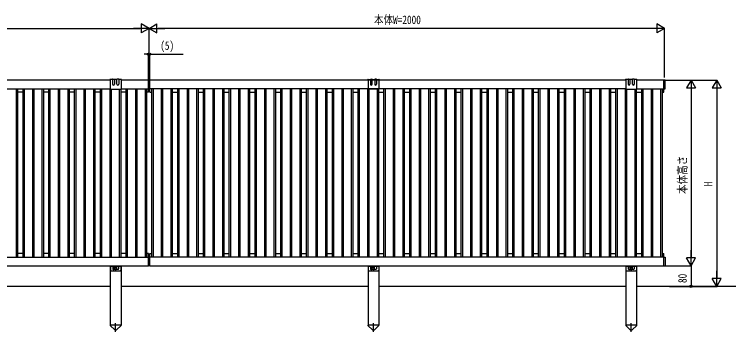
# Model space of a CAD drawing. Units: millimetres, scale not verified. Extents: x -4205 to 4205, y -2970 to 2970.
# Drawn here: x 5 to 2776, y -306 to 924 of the extents above; entities that cross this region are included whole.
import ezdxf
from ezdxf.enums import TextEntityAlignment as Align

# ---------------------------------------------------------------- set-up
doc = ezdxf.new("R2010")
doc.units = ezdxf.units.MM
doc.header["$LTSCALE"] = 10
doc.layers.add('0-3_YKK_A1', color=4, linetype='Continuous')
doc.layers.add('0-4_YKK_D', color=6, linetype='Continuous')
doc.styles.add('ＭＳ ゴシック', font='')
doc.styles.get('ＭＳ ゴシック').set_extended_font_data('MS Gothic')

msp = doc.modelspace()

# ---------------------------------------------------------------- linework, layer by layer
at = {"layer": '0-3_YKK_A1'}
for p, q in [((377, 669.22), (-1322, 669.22)), ((377, 669.63), (375.04, 669.61)), ((386, 671.2), (377, 671.2)), ((377, 669.63), (377, 633.84)), ((386, 671.2), (386, 652.78)), ((387, 672.2), (392, 672.2)), ((393, 671.2), (393, 652.78)), ((403, 671.2), (393, 671.2)), ((403, 652.78), (403, 671.2)), ((409, 672.2), (404, 672.2)), ((410, 671.2), (410, 652.78)), ((419, 671.2), (410, 671.2)), ((419, 669.7), (419, 633.84)), ((420.94, 669.69), (419, 669.69)), ((525, 669.22), (419, 669.22)), ((525, 635.22), (525, 669.22)), ((2377, 669.22), (530, 669.22)), ((530, 635.22), (530, 669.22)), ((1375.06, 669.69), (1377, 669.69)), ((1377, 671.2), (1386, 671.2)), ((1377, 669.7), (1377, 633.84)), ((1386, 671.2), (1386, 652.78)), ((1387, 672.2), (1392, 672.2)), ((1393, 652.78), (1393, 671.2)), ((1393, 671.2), (1403, 671.2)), ((1403, 671.2), (1403, 652.78)), ((1409, 672.2), (1404, 672.2)), ((1410, 671.2), (1410, 652.78)), ((1410, 671.2), (1419, 671.2)), ((1419, 669.7), (1419, 633.84)), ((1419, 669.63), (1420.96, 669.61)), ((2377, 669.63), (2375.04, 669.61)), ((2386, 671.2), (2377, 671.2)), ((2377, 669.7), (2377, 633.84)), ((2386, 671.2), (2386, 652.78)), ((2387, 672.2), (2392, 672.2)), ((2393, 671.2), (2393, 652.78)), ((2403, 671.2), (2393, 671.2)), ((2403, 652.78), (2403, 671.2)), ((2409, 672.2), (2404, 672.2)), ((2410, 671.2), (2410, 652.78)), ((2419, 671.2), (2410, 671.2)), ((2419, 669.7), (2419, 633.84)), ((2420.94, 669.69), (2419, 669.69)), ((2525, 669.22), (2419, 669.22)), ((2529.5, 669.22), (2525, 669.22)), ((2525, 635.22), (2525, 669.22)), ((2529.5, 635.22), (2529.5, 669.22)), ((-1322, 635.22), (377, 635.22)), ((12, 635.22), (12, -16.78)), ((17.5, 635.22), (17.5, -16.78)), ((37.5, 622.22), (17.5, 622.22)), ((37.5, 635.22), (37.5, -16.78)), ((43, 635.22), (43, -16.78)), ((75, 635.22), (75, -16.78)), ((80, 635.22), (80, -16.78)), ((112, 635.22), (112, -16.78)), ((117.5, 635.22), (117.5, -16.78)), ((137.5, 622.22), (117.5, 622.22)), ((137.5, 635.22), (137.5, -16.78)), ((143, 635.22), (143, -16.78)), ((175, 635.22), (175, -16.78)), ((180, 635.22), (180, -16.78)), ((212, 635.22), (212, -16.78)), ((217.5, 635.22), (217.5, -16.78)), ((237.5, 622.22), (217.5, 622.22)), ((237.5, 635.22), (237.5, -16.78)), ((243, 635.22), (243, -16.78)), ((275, 635.22), (275, -16.78)), ((280, 635.22), (280, -16.78)), ((312, 635.22), (312, -16.78)), ((317.5, 635.22), (317.5, -16.78)), ((337.5, 622.22), (317.5, 622.22)), ((337.5, 635.22), (337.5, -16.78)), ((343, 635.22), (343, -16.78)), ((375, 635.22), (375, -16.78)), ((377, 633.84), (419, 633.84)), ((380, 633.84), (380, -16.78)), ((412, 633.84), (412, -16.78)), ((417.5, 633.84), (417.5, -16.78)), ((437.5, 622.22), (417.5, 622.22)), ((419, 635.22), (525, 635.22)), ((437.5, 635.22), (437.5, -16.78)), ((443, 635.22), (443, -16.78)), ((475, 635.22), (475, -16.78)), ((480, 635.22), (480, -16.78)), ((512, 635.22), (512, -16.78)), ((517.5, 635.22), (517.5, -16.78)), ((525, 622.22), (517.5, 622.22)), ((525, 622.22), (525, 635.22)), ((2377, 635.22), (530, 635.22)), ((530, 622.22), (530, 635.22)), ((530, 622.22), (537.5, 622.22)), ((537.5, 635.22), (537.5, -16.78)), ((543, 635.22), (543, -16.78)), ((575, 635.22), (575, -16.78)), ((580, 635.22), (580, -16.78)), ((612, 635.22), (612, -16.78)), ((617.5, 635.22), (617.5, -16.78)), ((617.5, 622.22), (637.5, 622.22)), ((637.5, 633.84), (637.5, -16.78)), ((643, 633.84), (643, -16.78)), ((675, 633.84), (675, -16.78)), ((680, 635.22), (680, -16.78)), ((712, 635.22), (712, -16.78)), ((717.5, 635.22), (717.5, -16.78)), ((717.5, 622.22), (737.5, 622.22)), ((737.5, 635.22), (737.5, -16.78)), ((743, 635.22), (743, -16.78)), ((775, 635.22), (775, -16.78)), ((780, 635.22), (780, -16.78)), ((812, 635.22), (812, -16.78)), ((817.5, 635.22), (817.5, -16.78)), ((817.5, 622.22), (837.5, 622.22)), ((837.5, 635.22), (837.5, -16.78)), ((843, 635.22), (843, -16.78)), ((875, 635.22), (875, -16.78)), ((880, 635.22), (880, -16.78)), ((912, 635.22), (912, -16.78)), ((917.5, 635.22), (917.5, -16.78)), ((917.5, 622.22), (937.5, 622.22)), ((937.5, 635.22), (937.5, -16.78)), ((943, 635.22), (943, -16.78)), ((975, 635.22), (975, -16.78)), ((980, 635.22), (980, -16.78)), ((1012, 635.22), (1012, -16.78)), ((1017.5, 635.22), (1017.5, -16.78)), ((1017.5, 622.22), (1037.5, 622.22)), ((1037.5, 635.22), (1037.5, -16.78)), ((1043, 635.22), (1043, -16.78)), ((1075, 635.22), (1075, -16.78)), ((1080, 635.22), (1080, -16.78)), ((1112, 635.22), (1112, -16.78)), ((1117.5, 635.22), (1117.5, -16.78)), ((1117.5, 622.22), (1137.5, 622.22)), ((1137.5, 635.22), (1137.5, -16.78)), ((1143, 635.22), (1143, -16.78)), ((1175, 635.22), (1175, -16.78)), ((1180, 635.22), (1180, -16.78)), ((1212, 635.22), (1212, -16.78)), ((1217.5, 635.22), (1217.5, -16.78)), ((1217.5, 622.22), (1237.5, 622.22)), ((1237.5, 635.22), (1237.5, -16.78)), ((1243, 635.22), (1243, -16.78)), ((1275, 635.22), (1275, -16.78)), ((1280, 635.22), (1280, -16.78)), ((1312, 635.22), (1312, -16.78)), ((1317.5, 635.22), (1317.5, -16.78)), ((1317.5, 622.22), (1337.5, 622.22)), ((1337.5, 635.22), (1337.5, -16.78)), ((1343, 635.22), (1343, -16.78)), ((1375, 635.22), (1375, -16.78)), ((1419, 633.84), (1377, 633.84)), ((1380, 635.22), (1380, -16.78)), ((1412, 635.22), (1412, -16.78)), ((1417.5, 635.22), (1417.5, -16.78)), ((1417.5, 622.22), (1437.5, 622.22)), ((1437.5, 635.22), (1437.5, -16.78)), ((1443, 635.22), (1443, -16.78)), ((1475, 635.22), (1475, -16.78)), ((1480, 635.22), (1480, -16.78)), ((1512, 635.22), (1512, -16.78)), ((1517.5, 635.22), (1517.5, -16.78)), ((1517.5, 622.22), (1537.5, 622.22)), ((1537.5, 635.22), (1537.5, -16.78)), ((1543, 635.22), (1543, -16.78)), ((1575, 635.22), (1575, -16.78)), ((1580, 635.22), (1580, -16.78)), ((1612, 635.22), (1612, -16.78)), ((1617.5, 635.22), (1617.5, -16.78)), ((1617.5, 622.22), (1637.5, 622.22)), ((1637.5, 635.22), (1637.5, -16.78)), ((1643, 635.22), (1643, -16.78)), ((1675, 635.22), (1675, -16.78)), ((1680, 635.22), (1680, -16.78)), ((1712, 635.22), (1712, -16.78)), ((1717.5, 635.22), (1717.5, -16.78)), ((1717.5, 622.22), (1737.5, 622.22)), ((1737.5, 635.22), (1737.5, -16.78)), ((1743, 635.22), (1743, -16.78)), ((1775, 635.22), (1775, -16.78)), ((1780, 635.22), (1780, -16.78)), ((1812, 635.22), (1812, -16.78)), ((1817.5, 635.22), (1817.5, -16.78)), ((1817.5, 622.22), (1837.5, 622.22)), ((1837.5, 635.22), (1837.5, -16.78)), ((1843, 635.22), (1843, -16.78)), ((1875, 635.22), (1875, -16.78)), ((1880, 635.22), (1880, -16.78)), ((1912, 635.22), (1912, -16.78)), ((1917.5, 635.22), (1917.5, -16.78)), ((1917.5, 622.22), (1937.5, 622.22)), ((1937.5, 635.22), (1937.5, -16.78)), ((1943, 635.22), (1943, -16.78)), ((1975, 635.22), (1975, -16.78)), ((1980, 635.22), (1980, -16.78)), ((2012, 635.22), (2012, -16.78)), ((2017.5, 635.22), (2017.5, -16.78)), ((2017.5, 622.22), (2037.5, 622.22)), ((2037.5, 635.22), (2037.5, -16.78)), ((2043, 635.22), (2043, -16.78)), ((2075, 635.22), (2075, -16.78)), ((2080, 635.22), (2080, -16.78)), ((2112, 635.22), (2112, -16.78)), ((2117.5, 635.22), (2117.5, -16.78)), ((2117.5, 622.22), (2137.5, 622.22)), ((2137.5, 635.22), (2137.5, -16.78)), ((2143, 635.22), (2143, -16.78)), ((2175, 635.22), (2175, -16.78)), ((2180, 635.22), (2180, -16.78)), ((2212, 635.22), (2212, -16.78)), ((2217.5, 635.22), (2217.5, -16.78)), ((2217.5, 622.22), (2237.5, 622.22)), ((2237.5, 635.22), (2237.5, -16.78)), ((2243, 635.22), (2243, -16.78)), ((2275, 635.22), (2275, -16.78)), ((2280, 635.22), (2280, -16.78)), ((2312, 635.22), (2312, -16.78)), ((2317.5, 635.22), (2317.5, -16.78)), ((2317.5, 622.22), (2337.5, 622.22)), ((2337.5, 635.22), (2337.5, -16.78)), ((2343, 635.22), (2343, -16.78)), ((2375, 635.22), (2375, -16.78)), ((2377, 633.84), (2419, 633.84)), ((2380, 633.84), (2380, -16.78)), ((2412, 633.84), (2412, -16.78)), ((2417.5, 633.84), (2417.5, -16.78)), ((2417.5, 622.22), (2437.5, 622.22)), ((2419, 635.22), (2525, 635.22)), ((2437.5, 635.22), (2437.5, -16.78)), ((2443, 635.22), (2443, -16.78)), ((2475, 635.22), (2475, -16.78)), ((2480, 635.22), (2480, -16.78)), ((2512, 635.22), (2512, -16.78)), ((2517.5, 635.22), (2517.5, -16.78)), ((2517.5, 622.22), (2525, 622.22)), ((2525, 635.22), (2529.5, 635.22)), ((2525, 622.22), (2525, 635.22)), ((-1470, -16.78), (525, -16.78)), ((37.5, -3.78), (17.5, -3.78)), ((137.5, -3.78), (117.5, -3.78)), ((237.5, -3.78), (217.5, -3.78)), ((337.5, -3.78), (317.5, -3.78)), ((437.5, -3.78), (417.5, -3.78)), ((525, -3.78), (517.5, -3.78)), ((525, -50.78), (525, -16.78)), ((530, -16.78), (530, -3.78)), ((530, -3.78), (537.5, -3.78)), ((2525, -16.78), (530, -16.78)), ((530, -50.78), (530, -16.78)), ((530, -50.78), (530, -16.78)), ((617.5, -3.78), (637.5, -3.78)), ((717.5, -3.78), (737.5, -3.78)), ((817.5, -3.78), (837.5, -3.78)), ((917.5, -3.78), (937.5, -3.78)), ((1017.5, -3.78), (1037.5, -3.78)), ((1117.5, -3.78), (1137.5, -3.78)), ((1217.5, -3.78), (1237.5, -3.78)), ((1317.5, -3.78), (1337.5, -3.78)), ((1417.5, -3.78), (1437.5, -3.78)), ((1517.5, -3.78), (1537.5, -3.78)), ((1617.5, -3.78), (1637.5, -3.78)), ((1717.5, -3.78), (1737.5, -3.78)), ((1817.5, -3.78), (1837.5, -3.78)), ((1917.5, -3.78), (1937.5, -3.78)), ((2017.5, -3.78), (2037.5, -3.78)), ((2117.5, -3.78), (2137.5, -3.78)), ((2217.5, -3.78), (2237.5, -3.78)), ((2317.5, -3.78), (2337.5, -3.78)), ((2417.5, -3.78), (2437.5, -3.78)), ((2517.5, -3.78), (2525, -3.78)), ((2525, -16.78), (2525, -3.78)), ((2525, -50.78), (2525, -16.78)), ((2529.5, -16.78), (2529.5, -50.78)), ((-1470, -50.78), (525, -50.78)), ((377, -50.78), (377, -280.78)), ((377.5, -50.78), (377.5, -67.75)), ((377.5, -52.25), (386.5, -52.25)), ((386.5, -50.75), (386.5, -62.75)), ((387.5, -53.25), (392.5, -53.25)), ((393.5, -62.75), (393.5, -50.75)), ((393.5, -52.25), (402.5, -52.25)), ((402.5, -62.75), (402.5, -50.75)), ((408.5, -53.25), (403.5, -53.25)), ((409.5, -50.75), (409.5, -62.75)), ((409.5, -52.25), (418.5, -52.25)), ((418.5, -50.78), (418.5, -67.75)), ((419, -50.78), (419, -280.78)), ((530, -50.78), (2525, -50.78)), ((1377, -50.78), (1377, -280.78)), ((1377.5, -50.78), (1377.5, -67.75)), ((1377.5, -52.25), (1386.5, -52.25)), ((1386.5, -50.75), (1386.5, -62.75)), ((1387.5, -53.25), (1392.5, -53.25)), ((1393.5, -62.75), (1393.5, -50.75)), ((1393.5, -52.25), (1402.5, -52.25)), ((1402.5, -62.75), (1402.5, -50.75)), ((1408.5, -53.25), (1403.5, -53.25)), ((1409.5, -50.75), (1409.5, -62.75)), ((1409.5, -52.25), (1418.5, -52.25)), ((1418.5, -50.78), (1418.5, -67.75)), ((1419, -50.78), (1419, -280.78)), ((2377, -50.78), (2377, -280.78)), ((2377.5, -50.78), (2377.5, -67.75)), ((2377.5, -52.25), (2386.5, -52.25)), ((2386.5, -50.75), (2386.5, -62.75)), ((2387.5, -53.25), (2392.5, -53.25)), ((2393.5, -62.75), (2393.5, -50.75)), ((2393.5, -52.25), (2402.5, -52.25)), ((2402.5, -62.75), (2402.5, -50.75)), ((2408.5, -53.25), (2403.5, -53.25)), ((2409.5, -50.75), (2409.5, -62.75)), ((2409.5, -52.25), (2418.5, -52.25)), ((2418.5, -50.78), (2418.5, -67.75)), ((2419, -50.78), (2419, -280.78)), ((2525, -50.78), (2529.5, -50.78)), ((379.5, -69.75), (416.5, -69.75)), ((388.5, -64.75), (391.5, -64.75)), ((407.5, -64.75), (404.5, -64.75)), ((1379.5, -69.75), (1416.5, -69.75)), ((1388.5, -64.75), (1391.5, -64.75)), ((1407.5, -64.75), (1404.5, -64.75)), ((2379.5, -69.75), (2416.5, -69.75)), ((2388.5, -64.75), (2391.5, -64.75)), ((2407.5, -64.75), (2404.5, -64.75)), ((377, -130.78), (-581, -130.78)), ((1377, -130.78), (419, -130.78)), ((2377, -130.78), (1419, -130.78)), ((3000.54, -130.78), (2419, -130.78)), ((398, -306.29), (398, -273.81)), ((1398, -306.29), (1398, -273.81)), ((2398, -306.29), (2398, -273.81)), ((376.8, -280.78), (376.8, -281.78)), ((419.2, -280.78), (376.8, -280.78)), ((376.8, -281.78), (394.48, -299.33)), ((419.2, -281.78), (401.52, -299.33)), ((419.2, -281.78), (419.2, -280.78)), ((1376.8, -280.78), (1376.8, -281.78)), ((1419.2, -280.78), (1376.8, -280.78)), ((1376.8, -281.78), (1394.48, -299.33)), ((1419.2, -281.78), (1401.52, -299.33)), ((1419.2, -281.78), (1419.2, -280.78)), ((2376.8, -280.78), (2376.8, -281.78)), ((2419.2, -280.78), (2376.8, -280.78)), ((2376.8, -281.78), (2394.48, -299.33)), ((2419.2, -281.78), (2401.52, -299.33)), ((2419.2, -281.78), (2419.2, -280.78))]:
    msp.add_line(p, q, dxfattribs=at)
for points in [[(529.5, 635.22), (525.5, 635.22), (525.5, 669.22), (529.5, 669.22)], [(529.5, -50.78), (525.5, -50.78), (525.5, -16.78), (529.5, -16.78)]]:
    msp.add_lwpolyline(points, close=True, dxfattribs=at)
for points in [[(525, -50.78), (525, -16.78), (525, -3.78)], [(2525, -50.78), (2525, -16.78), (2529.5, -16.78)]]:
    msp.add_lwpolyline(points, dxfattribs=at)
for centre, radius in [((398, -58.75), 2.1), ((398, -65.75), 1.65), ((1398, -58.75), 2.1), ((1398, -65.75), 1.65), ((2398, -58.75), 2.1), ((2398, -65.75), 1.65)]:
    msp.add_circle(centre, radius, dxfattribs=at)
for centre, radius, start, end in [((377, 669.2), 2, 90, 168.08278), ((387, 671.2), 1, 90, 180), ((392, 671.2), 1, 0, 90), ((404, 671.2), 1, 90, 180), ((409, 671.2), 1, 0, 90), ((419, 669.2), 2, 14.18269, 90), ((1377, 669.2), 2, 90, 165.81731), ((1387, 671.2), 1, 90, 180), ((1392, 671.2), 1, 0, 90), ((1404, 671.2), 1, 90, 180), ((1409, 671.2), 1, 0, 90), ((1419, 669.2), 2, 11.91722, 90), ((2377, 669.2), 2, 90, 168.08278), ((2387, 671.2), 1, 90, 180), ((2392, 671.2), 1, 0, 90), ((2404, 671.2), 1, 90, 180), ((2409, 671.2), 1, 0, 90), ((2419, 669.2), 2, 14.18269, 90), ((389.5, 652.78), 3.5, 180.00009, 359.99984), ((406.5, 652.78), 3.5, 180.00016, 359.99991), ((1389.5, 652.78), 3.5, 180.00009, 359.99984), ((1406.5, 652.78), 3.5, 180.00016, 359.99991), ((2389.5, 652.78), 3.5, 180.00009, 359.99984), ((2406.5, 652.78), 3.5, 180.00016, 359.99991), ((387.5, -52.25), 1, 180, 270), ((392.5, -52.25), 1, 270, 0), ((403.5, -52.25), 1, 180, 270), ((408.5, -52.25), 1, 270, 0), ((1387.5, -52.25), 1, 180, 270), ((1392.5, -52.25), 1, 270, 0), ((1403.5, -52.25), 1, 180, 270), ((1408.5, -52.25), 1, 270, 0), ((2387.5, -52.25), 1, 180, 270), ((2392.5, -52.25), 1, 270, 0), ((2403.5, -52.25), 1, 180, 270), ((2408.5, -52.25), 1, 270, 0), ((379.5, -67.75), 2, 180, 270), ((388.5, -62.75), 2, 180, 270), ((391.5, -62.75), 2, 270, 0), ((404.5, -62.75), 2, 180, 270), ((407.5, -62.75), 2, 270, 0), ((416.5, -67.75), 2, 270, 0), ((1379.5, -67.75), 2, 180, 270), ((1388.5, -62.75), 2, 180, 270), ((1391.5, -62.75), 2, 270, 0), ((1404.5, -62.75), 2, 180, 270), ((1407.5, -62.75), 2, 270, 0), ((1416.5, -67.75), 2, 270, 0), ((2379.5, -67.75), 2, 180, 270), ((2388.5, -62.75), 2, 180, 270), ((2391.5, -62.75), 2, 270, 0), ((2404.5, -62.75), 2, 180, 270), ((2407.5, -62.75), 2, 270, 0), ((2416.5, -67.75), 2, 270, 0), ((398, -295.78), 5, 225.20979, 314.79021), ((1398, -295.78), 5, 225.20979, 314.79021), ((2398, -295.78), 5, 225.20979, 314.79021)]:
    msp.add_arc(centre, radius, start, end, dxfattribs=at)
at = {"layer": '0-4_YKK_D'}
for p, q in [((-1437.5, 869.22), (492.5, 869.22)), ((527.5, 869.22), (466.88, 869.22)), ((527.5, 869.22), (497.19, 886.72)), ((497.19, 886.72), (497.19, 851.72)), ((527.5, 869.22), (497.19, 851.72)), ((527.5, 869.22), (557.81, 886.72)), ((527.5, 673.19), (527.5, 870.22)), ((527.5, 699.71), (527.5, 870.22)), ((527.5, 869.22), (557.81, 851.72)), ((527.5, 869.22), (588.12, 869.22)), ((557.81, 851.72), (557.81, 886.72)), ((2492.5, 869.22), (562.5, 869.22)), ((2527.5, 869.22), (2466.88, 869.22)), ((2527.5, 869.22), (2497.19, 886.72)), ((2497.19, 886.72), (2497.19, 851.72)), ((2527.5, 869.22), (2497.19, 851.72)), ((2527.5, 678.36), (2527.5, 870.22)), ((525, 769.22), (508, 769.22)), ((525, 670.22), (525, 770.22)), ((525, 769.22), (530, 769.22)), ((530, 670.22), (530, 770.22)), ((530, 769.22), (659.6, 769.22)), ((2530.5, 669.22), (2631, 669.22)), ((2530.5, 669.22), (2731, 669.22)), ((2630, 669.22), (2612.5, 638.91)), ((2630, 669.22), (2647.5, 638.91)), ((2630, 669.22), (2630, 608.6)), ((2730, 669.22), (2712.5, 638.91)), ((2730, 669.22), (2747.5, 638.91)), ((2730, 669.22), (2730, 608.6)), ((2612.5, 638.91), (2647.5, 638.91)), ((2712.5, 638.91), (2747.5, 638.91)), ((2630, 634.22), (2630, -15.78)), ((2730, 634.22), (2730, -95.78)), ((2630, -50.78), (2630, 9.84)), ((2630, -50.78), (2612.5, -20.47)), ((2647.5, -20.47), (2612.5, -20.47)), ((2630, -50.78), (2647.5, -20.47)), ((2530.5, -50.78), (2631, -50.78)), ((2530.5, -50.78), (2631, -50.78)), ((2630, -50.78), (2630, -130.78)), ((2730, -130.78), (2730, -70.16)), ((2730, -130.78), (2712.5, -100.47)), ((2747.5, -100.47), (2712.5, -100.47)), ((2730, -130.78), (2747.5, -100.47)), ((2547, -130.78), (2631, -130.78)), ((2548, -130.78), (2731, -130.78))]:
    msp.add_line(p, q, dxfattribs=at)
for centre in [(525, 769.22), (530, 769.22), (2630, -130.78)]:
    msp.add_circle(centre, 4.25, dxfattribs=at)

# ---------------------------------------------------------------- texts
at = {"layer": '0-4_YKK_D', "style": 'ＭＳ ゴシック', "width": 0.8}
for s, p in [('本体W=2000', (1400.3, 876.22)), ('(5)', (571, 776.22))]:
    msp.add_text(s, height=32.99, dxfattribs=at).set_placement(p, align=Align.BOTTOM_LEFT)
for s, p in [('本体高さ', (2623, 227.62)), ('H', (2723, 257.22)), ('80', (2623, -117.61))]:
    msp.add_text(s, height=32.99, rotation=90, dxfattribs=at).set_placement(p, align=Align.BOTTOM_LEFT)

doc.saveas('drawing.dxf')
